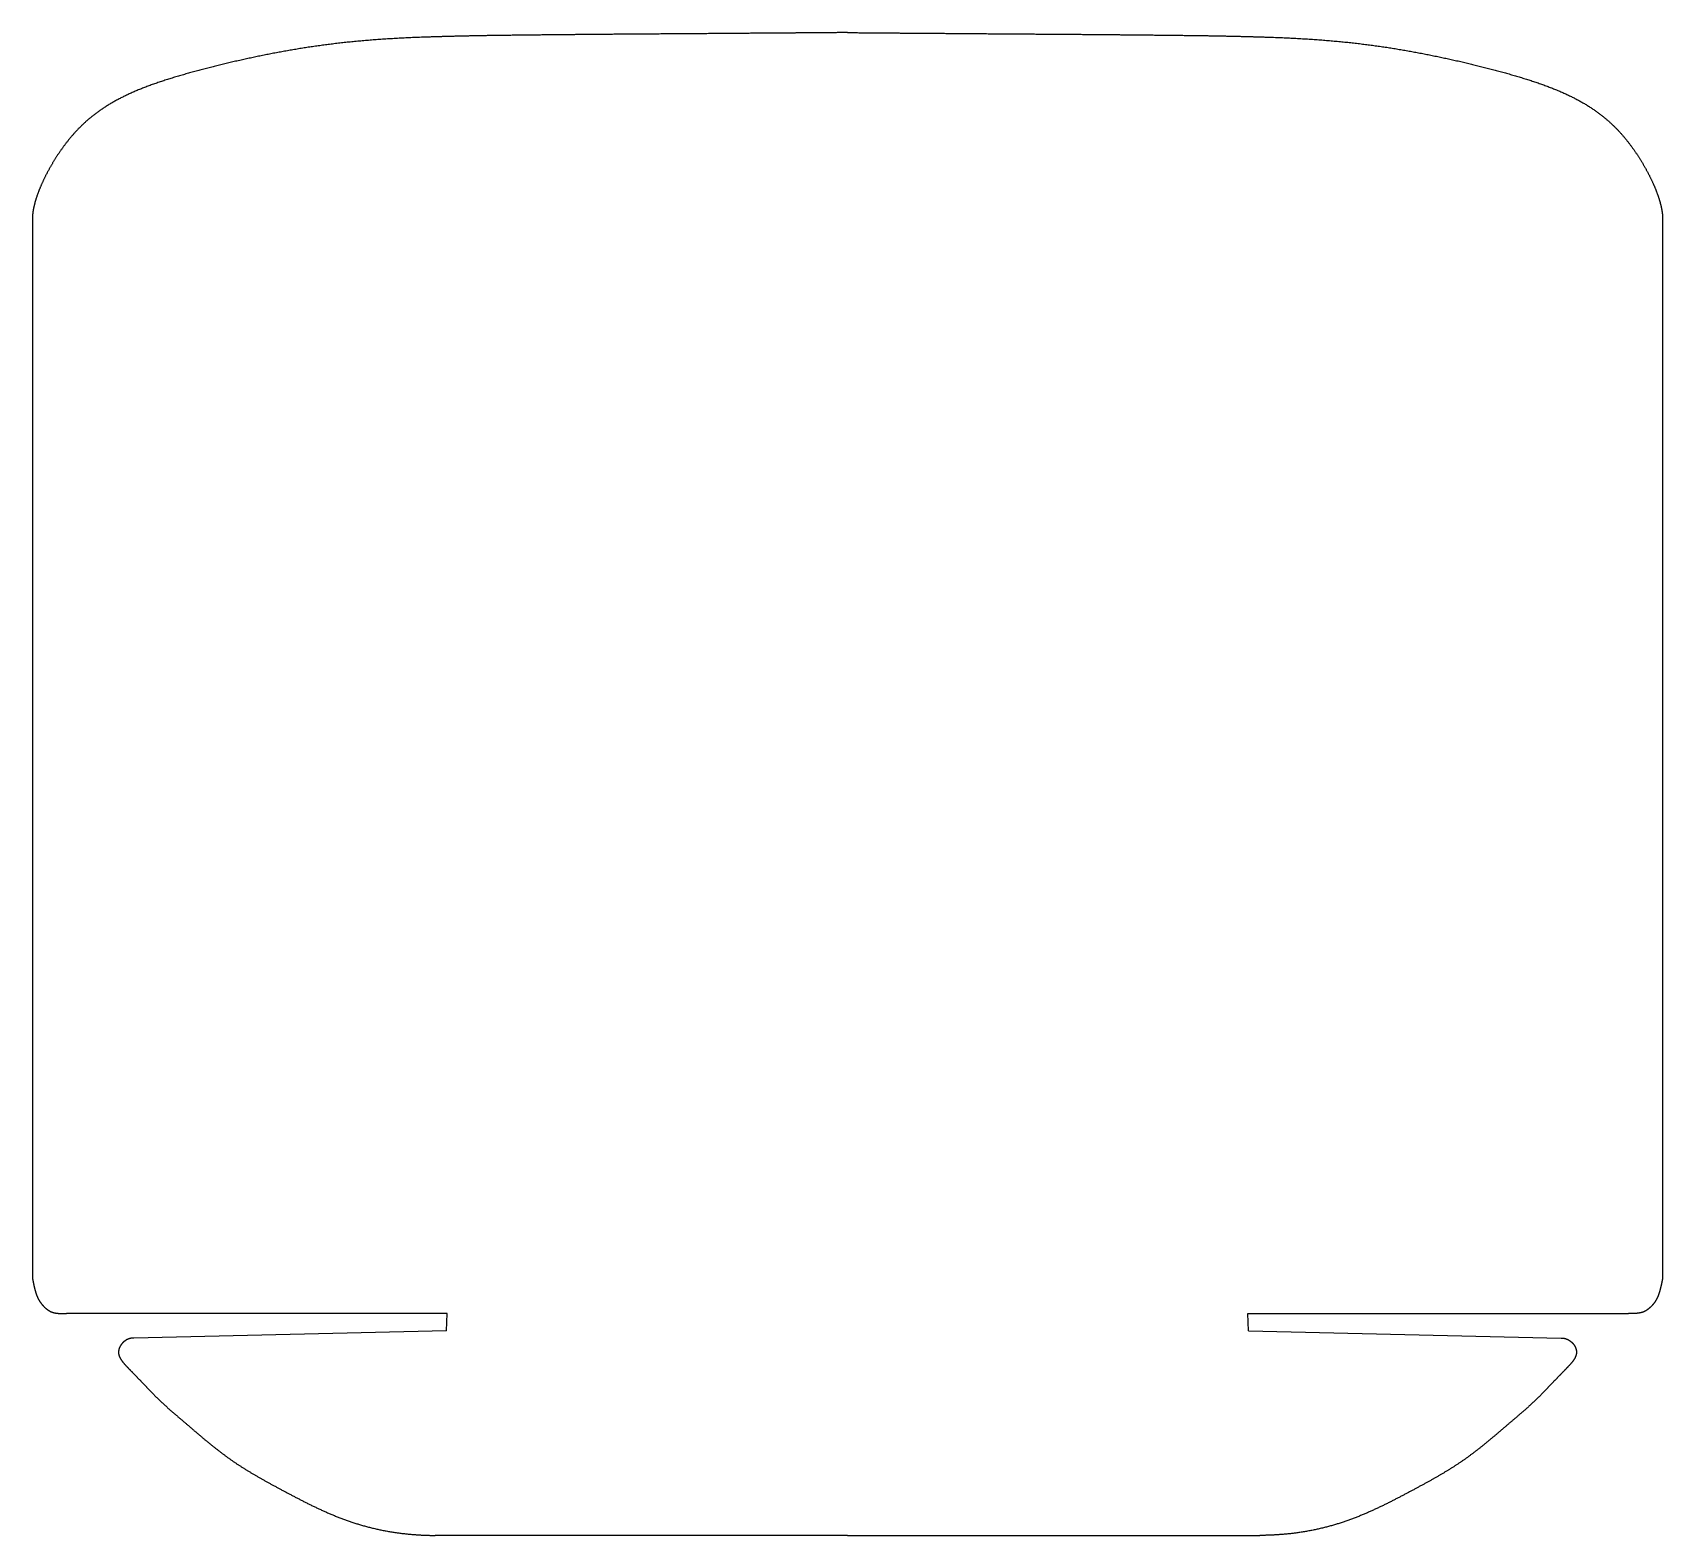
# Model space of a CAD drawing. Header units: millimetres. Extents: x -228 to 2, y 49 to 261.
import ezdxf

# ---------------------------------------------------------------- set-up
doc = ezdxf.new("R2010")
doc.units = ezdxf.units.MM
doc.layers.get('0').update_dxf_attribs({"linetype": 'CONTINUOUS'})

msp = doc.modelspace()

# ---------------------------------------------------------------- linework, layer by layer
for p, q in [((-227.51, 235.2), (-227.51, 85.37)), ((1.81, 235.2), (1.81, 85.37)), ((-169.19, 80.51), (-222.72, 80.51)), ((-169.29, 78.07), (-169.19, 80.51)), ((-56.51, 80.51), (-2.98, 80.51)), ((-56.41, 78.07), (-56.51, 80.51)), ((-169.29, 78.07), (-213.28, 77.06)), ((-56.41, 78.07), (-12.43, 77.06)), ((-112.85, 49.29), (-170.85, 49.29)), ((-112.85, 49.29), (-54.85, 49.29))]:
    msp.add_line(p, q)
for points in [[(-112.85, 260.79), (-113.8, 260.79), (-115.68, 260.77), (-118.48, 260.75), (-122.18, 260.72), (-126.74, 260.69), (-131.23, 260.65), (-135.65, 260.62), (-139.99, 260.59), (-144.25, 260.56), (-148.42, 260.53), (-152.49, 260.49), (-156.44, 260.45), (-160.26, 260.41), (-163.94, 260.36), (-167.48, 260.29), (-170.87, 260.2), (-174.13, 260.09), (-177.29, 259.93), (-180.38, 259.71), (-183.43, 259.42), (-186.49, 259.06), (-189.56, 258.61), (-192.67, 258.07), (-195.79, 257.46), (-198.88, 256.78), (-201.92, 256.06), (-204.86, 255.29), (-207.65, 254.49), (-210.27, 253.65), (-212.69, 252.74), (-214.9, 251.74), (-216.9, 250.64), (-218.71, 249.41), (-220.34, 248.04), (-221.81, 246.52), (-223.14, 244.86), (-224.33, 243.11), (-225.36, 241.33), (-226.22, 239.6), (-226.88, 237.98), (-227.24, 236.79), (-227.41, 235.97), (-227.49, 235.45), (-227.51, 235.2)], [(-112.85, 260.79), (-111.91, 260.79), (-110.02, 260.77), (-107.22, 260.75), (-103.52, 260.72), (-98.96, 260.69), (-94.47, 260.65), (-90.05, 260.62), (-85.71, 260.59), (-81.45, 260.56), (-77.28, 260.53), (-73.22, 260.49), (-69.26, 260.45), (-65.44, 260.41), (-61.76, 260.36), (-58.22, 260.29), (-54.83, 260.2), (-51.57, 260.09), (-48.41, 259.93), (-45.33, 259.71), (-42.27, 259.42), (-39.22, 259.06), (-36.14, 258.61), (-33.03, 258.07), (-29.92, 257.46), (-26.82, 256.78), (-23.78, 256.06), (-20.85, 255.29), (-18.05, 254.49), (-15.44, 253.65), (-13.02, 252.74), (-10.8, 251.74), (-8.8, 250.64), (-6.99, 249.41), (-5.36, 248.04), (-3.89, 246.52), (-2.56, 244.86), (-1.37, 243.11), (-0.34, 241.33), (0.52, 239.6), (1.18, 237.98), (1.54, 236.79), (1.71, 235.97), (1.78, 235.45), (1.81, 235.2)], [(-227.51, 85.37), (-227.49, 85.27), (-227.46, 85.07), (-227.4, 84.79), (-227.32, 84.43), (-227.23, 84.01), (-227.12, 83.63), (-227.02, 83.29), (-226.9, 82.97), (-226.77, 82.68), (-226.62, 82.39), (-226.44, 82.11), (-226.22, 81.83), (-225.98, 81.54), (-225.7, 81.27), (-225.38, 81.03), (-225.05, 80.82), (-224.68, 80.67), (-224.31, 80.58), (-223.92, 80.54), (-223.52, 80.52), (-223.2, 80.52), (-222.96, 80.51), (-222.8, 80.51), (-222.72, 80.51)], [(1.81, 85.37), (1.79, 85.27), (1.75, 85.07), (1.7, 84.79), (1.62, 84.43), (1.52, 84.01), (1.42, 83.63), (1.31, 83.29), (1.2, 82.97), (1.06, 82.68), (0.91, 82.39), (0.73, 82.11), (0.52, 81.83), (0.27, 81.54), (-0.01, 81.27), (-0.32, 81.03), (-0.66, 80.82), (-1.02, 80.67), (-1.4, 80.58), (-1.78, 80.54), (-2.18, 80.52), (-2.5, 80.52), (-2.74, 80.51), (-2.9, 80.51), (-2.98, 80.51)], [(-213.28, 77.06), (-213.39, 77.06), (-213.62, 77.06), (-213.96, 76.99), (-214.38, 76.81), (-214.85, 76.43), (-215.23, 75.93), (-215.45, 75.36), (-215.45, 74.77), (-215.21, 74.19), (-214.76, 73.58), (-214.14, 72.92), (-213.42, 72.19), (-212.64, 71.39), (-211.84, 70.54), (-211.02, 69.69), (-210.21, 68.86), (-209.41, 68.08), (-208.61, 67.34), (-207.79, 66.62), (-206.95, 65.9), (-206.07, 65.16), (-205.15, 64.37), (-204.18, 63.54), (-203.17, 62.68), (-202.11, 61.82), (-201.02, 60.97), (-199.91, 60.14), (-198.78, 59.36), (-197.62, 58.62), (-196.45, 57.91), (-195.25, 57.23), (-194.03, 56.55), (-192.78, 55.87), (-191.49, 55.18), (-190.17, 54.49), (-188.81, 53.79), (-187.41, 53.11), (-185.96, 52.45), (-184.47, 51.83), (-182.93, 51.26), (-181.35, 50.75), (-179.72, 50.32), (-178.04, 49.95), (-176.32, 49.66), (-174.55, 49.45), (-173.09, 49.35), (-171.98, 49.31), (-171.23, 49.29), (-170.85, 49.29)], [(-12.43, 77.06), (-12.31, 77.06), (-12.08, 77.06), (-11.75, 76.99), (-11.33, 76.81), (-10.85, 76.43), (-10.47, 75.93), (-10.25, 75.36), (-10.25, 74.77), (-10.49, 74.19), (-10.94, 73.58), (-11.56, 72.92), (-12.28, 72.19), (-13.06, 71.39), (-13.87, 70.54), (-14.68, 69.69), (-15.49, 68.86), (-16.29, 68.08), (-17.1, 67.34), (-17.91, 66.62), (-18.75, 65.9), (-19.63, 65.16), (-20.55, 64.37), (-21.52, 63.54), (-22.54, 62.68), (-23.59, 61.82), (-24.68, 60.97), (-25.79, 60.14), (-26.93, 59.36), (-28.08, 58.62), (-29.25, 57.91), (-30.45, 57.23), (-31.67, 56.55), (-32.92, 55.87), (-34.21, 55.18), (-35.53, 54.49), (-36.89, 53.79), (-38.3, 53.11), (-39.74, 52.45), (-41.23, 51.83), (-42.77, 51.26), (-44.35, 50.75), (-45.98, 50.32), (-47.66, 49.95), (-49.38, 49.66), (-51.16, 49.45), (-52.61, 49.35), (-53.72, 49.31), (-54.47, 49.29), (-54.85, 49.29)]]:
    msp.add_open_spline(points, degree=5)

doc.saveas('drawing.dxf')
